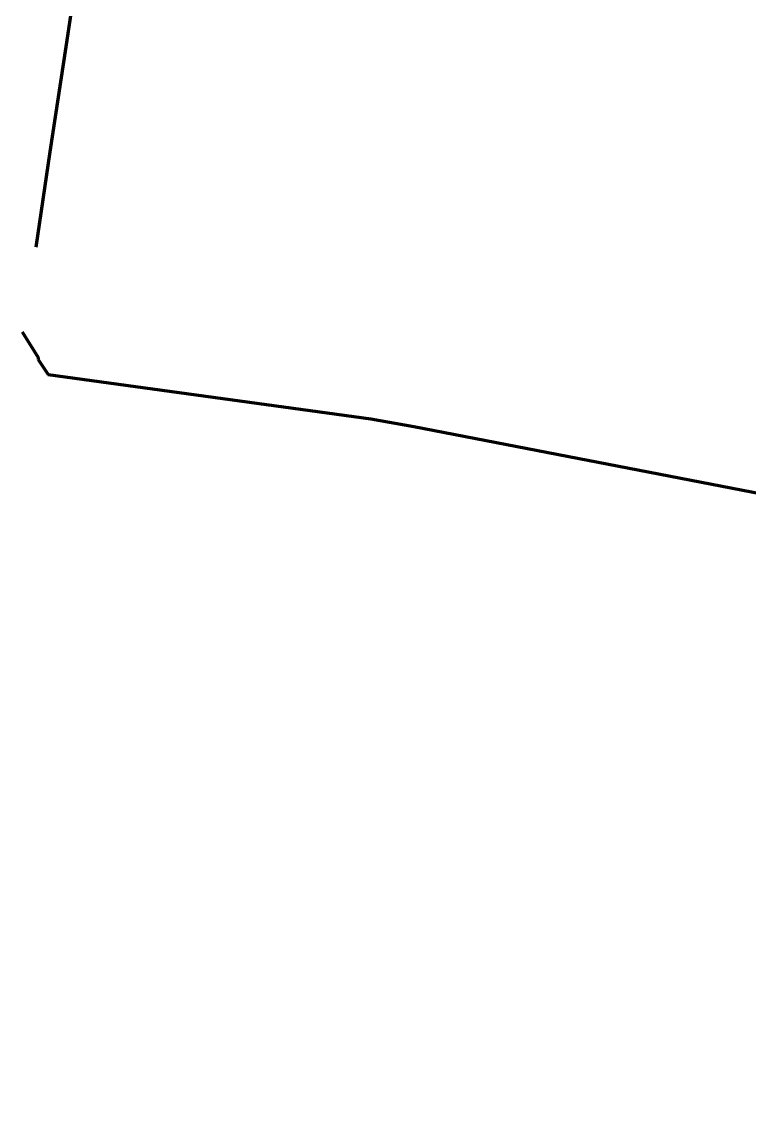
# Model space of a CAD drawing. Header units: metres. Extents: x 599858 to 604937, y 1147506 to 1148114.
# Drawn here: x 601571.97 to 601575.65, y 1147966.81 to 1147972.39 of the extents above; entities that cross this region are included whole.
import ezdxf

# ---------------------------------------------------------------- set-up
doc = ezdxf.new("R2010")
doc.units = ezdxf.units.M
doc.header["$MEASUREMENT"] = 0
doc.linetypes.add('DGN Style 5', pattern=[36.969413, 15.844034, -21.125379])
doc.layers.add('TF_T_---_Kabl-_2', color=5, linetype='DGN Style 5', lineweight=70)

msp = doc.modelspace()

# ---------------------------------------------------------------- linework, layer by layer
at = {"layer": 'TF_T_---_Kabl-_2', "flags": 128}
for points in [[(601574.2, 1148023.88), (601574.17, 1148023.73), (601574.04, 1148023.03), (601574.021215, 1148022.939093), (601574, 1148022.8), (601573.83, 1148021.86), (601573.64, 1148020.72), (601573.61, 1148020.57), (601573.36, 1148019.08), (601573.3, 1148018.76), (601572.85, 1148016.14), (601572.84, 1148016.07), (601572.84, 1148016.05), (601572.55, 1148014.37), (601572.436074, 1148013.734543), (601572.44, 1148012.27), (601572.44, 1148012.16), (601572.44, 1148011.97), (601572.44, 1148011.59), (601572.44, 1148011.44), (601572.44, 1148011.07), (601572.44, 1148010.6), (601572.44, 1148009.14), (601572.44, 1148008.73), (601572.44, 1148008.66), (601572.44, 1148007.49), (601572.43, 1148006.82), (601572.43, 1148006.08), (601572.43, 1148004.24), (601572.43, 1148004.16), (601572.43, 1148003.9), (601572.43, 1148003.09), (601572.43, 1148002.97), (601572.43, 1148002.6), (601572.43, 1148001.41), (601572.43, 1148000.23), (601572.43, 1147997.35), (601572.43, 1147996.93), (601572.43, 1147996.64), (601572.43, 1147996.45), (601572.43, 1147995.9), (601572.42, 1147993.31), (601572.42, 1147992), (601572.42, 1147991.4), (601572.42, 1147989.64), (601572.42, 1147989.15), (601572.42, 1147988.46), (601572.42, 1147987.96), (601572.42, 1147987.57), (601572.42, 1147987.26), (601572.42, 1147984.42), (601572.42, 1147982.61), (601572.42, 1147981.89), (601572.41, 1147978.91), (601572.41, 1147977.66), (601572.41, 1147977.49), (601572.41, 1147977.05), (601572.41, 1147976.5), (601572.41, 1147976.15), (601572.41, 1147975.93), (601572.41, 1147975.32), (601572.41, 1147974.3), (601572.41, 1147973.93), (601572.413073, 1147973.694053), (601572.37, 1147973.43), (601572.29, 1147972.93), (601572.19, 1147972.26), (601572.11, 1147971.73), (601572.01, 1147971.05), (601571.969075, 1147970.819352)], [(601571.97, 1147970.82), (601572.05, 1147970.69), (601572.05, 1147970.68), (601572.100664, 1147970.603981), (601573.73306, 1147970.379269), (601573.95, 1147970.34), (601575.71, 1147970), (601576.14, 1147969.92), (601576.32, 1147969.88), (601577.89, 1147969.59), (601578.44, 1147969.48), (601578.64, 1147969.44), (601578.87, 1147969.4), (601581.82, 1147968.83), (601582.17, 1147968.77), (601584.53, 1147968.32), (601587.72, 1147967.71), (601588.41, 1147967.57), (601592.356958, 1147966.820193), (601592.8, 1147966.73), (601593.34, 1147966.63), (601593.58, 1147966.58), (601597.02, 1147965.9), (601597.36, 1147965.83), (601597.71, 1147965.76), (601599.84, 1147965.34), (601600.23, 1147965.26), (601601.24, 1147965.06), (601603.39, 1147964.63), (601605.127073, 1147964.293352)]]:
    msp.add_lwpolyline(points, dxfattribs=at)

doc.saveas('drawing.dxf')
